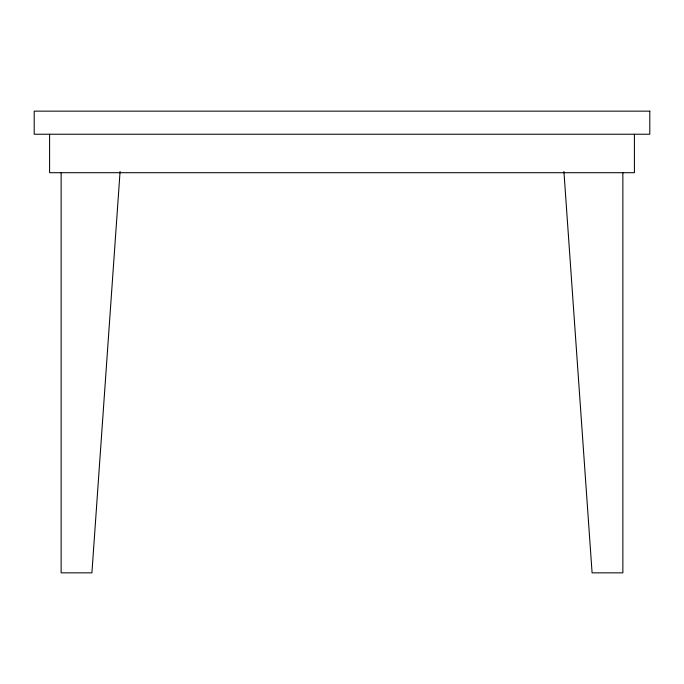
<?xml version="1.0" encoding="UTF-8"?>
<svg xmlns="http://www.w3.org/2000/svg" width="684" height="684" viewBox="0 0 684 684"><rect width="100%" height="100%" fill="white"/><g stroke="black" fill="none" stroke-linecap="round" stroke-linejoin="round"><path stroke-width="1.03" d="M120.076 171.496L91.912 572.85L61.133 572.85L61.133 172.71M563.924 171.496L592.087 572.85L622.867 572.85L622.867 172.71M634.41 134.235L634.41 172.71L49.59 172.71L49.59 134.235M649.8 111.15L34.2 111.15L34.2 134.235L649.8 134.235L649.8 111.15"/></g></svg>
